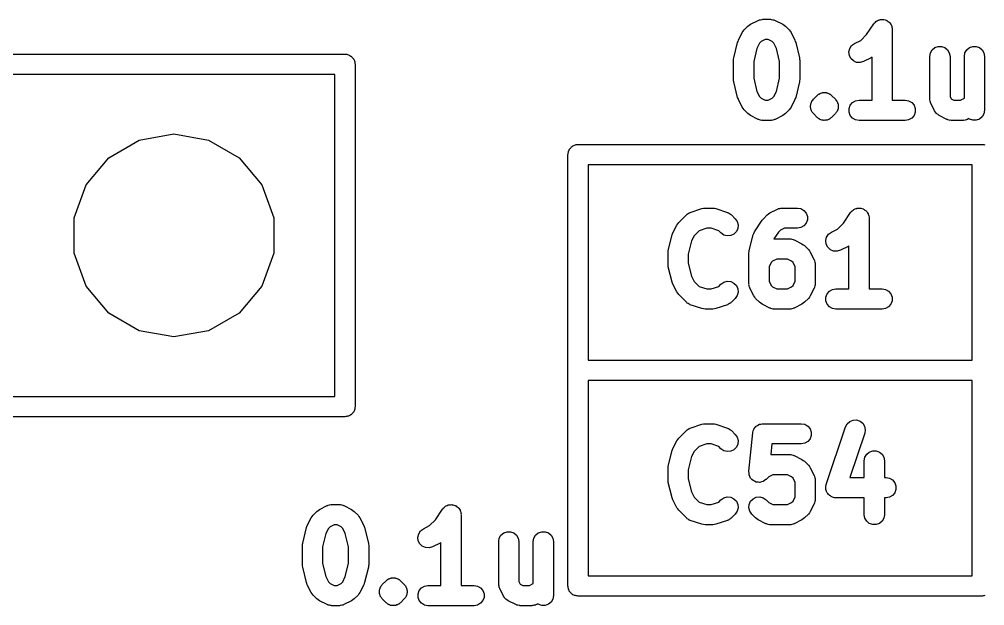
# Model space of a CAD drawing. Extents: x 10 to 287, y -200 to -10.
# Drawn here: x 178.75 to 185.92, y -60.75 to -56.4 of the extents above; entities that cross this region are included whole.
import ezdxf

# ---------------------------------------------------------------- set-up
doc = ezdxf.new("R2010")
doc.units = 0
doc.header["$MEASUREMENT"] = 0
doc.layers.add('BLACK', color=7, linetype='CONTINUOUS')

msp = doc.modelspace()

# ---------------------------------------------------------------- linework, layer by layer
at = {"layer": 'Black'}
for p, q in [((184.267, -56.3972), (184.271, -56.3964)), ((184.271, -56.3964), (184.329, -56.3964)), ((184.329, -56.3964), (184.333, -56.3972)), ((184.133, -56.4755), (184.161, -56.447)), ((184.161, -56.447), (184.171, -56.4401)), ((184.171, -56.4401), (184.181, -56.4329)), ((184.181, -56.4329), (184.238, -56.4043)), ((184.238, -56.4043), (184.242, -56.4031)), ((184.242, -56.4031), (184.246, -56.401)), ((184.246, -56.401), (184.254, -56.3994)), ((184.254, -56.3994), (184.263, -56.3969)), ((184.263, -56.3969), (184.267, -56.3972)), ((184.333, -56.3972), (184.337, -56.3969)), ((184.337, -56.3969), (184.346, -56.3994)), ((184.346, -56.3994), (184.354, -56.401)), ((184.354, -56.401), (184.358, -56.4031)), ((184.358, -56.4031), (184.362, -56.4043)), ((184.362, -56.4043), (184.419, -56.4329)), ((184.419, -56.4329), (184.429, -56.4401)), ((184.429, -56.4401), (184.439, -56.447)), ((184.439, -56.447), (184.467, -56.4755)), ((185.042, -56.5094), (185.095, -56.4298)), ((185.095, -56.4298), (185.098, -56.4268)), ((185.098, -56.4268), (185.1, -56.4232)), ((185.1, -56.4232), (185.107, -56.4175)), ((185.107, -56.4175), (185.113, -56.411)), ((185.113, -56.411), (185.116, -56.4091)), ((185.116, -56.4091), (185.12, -56.4065)), ((185.12, -56.4065), (185.128, -56.4034)), ((185.128, -56.4034), (185.136, -56.3994)), ((185.136, -56.3994), (185.14, -56.399)), ((185.14, -56.399), (185.144, -56.3976)), ((185.144, -56.3976), (185.153, -56.3976)), ((185.153, -56.3976), (185.162, -56.3966)), ((185.162, -56.3966), (185.166, -56.3976)), ((185.166, -56.3976), (185.17, -56.3976)), ((185.17, -56.3976), (185.179, -56.4006)), ((185.179, -56.4006), (185.187, -56.4027)), ((185.187, -56.4027), (185.191, -56.4051)), ((185.191, -56.4051), (185.195, -56.4065)), ((185.195, -56.4065), (185.201, -56.4122)), ((185.201, -56.4122), (185.209, -56.4172)), ((185.209, -56.4172), (185.211, -56.4205)), ((185.211, -56.4205), (185.215, -56.4232)), ((185.215, -56.4232), (185.219, -56.431)), ((185.219, -56.431), (185.224, -56.4382)), ((185.224, -56.4382), (185.226, -56.4422)), ((185.226, -56.4422), (185.228, -56.4458)), ((185.228, -56.4458), (185.229, -56.4546)), ((185.229, -56.4546), (185.232, -56.4632)), ((185.232, -56.4632), (185.231, -56.4673)), ((185.231, -56.4673), (185.232, -56.4714)), ((184.09, -56.5522), (184.119, -56.495)), ((184.119, -56.495), (184.126, -56.4854)), ((184.126, -56.4854), (184.133, -56.4755)), ((184.467, -56.4755), (184.474, -56.4854)), ((184.474, -56.4854), (184.481, -56.495)), ((184.481, -56.495), (184.51, -56.5522)), ((184.998, -56.5526), (185.042, -56.5094)), ((185.232, -56.4714), (185.232, -56.9964)), ((184.056, -56.6818), (184.084, -56.5675)), ((184.084, -56.5675), (184.088, -56.56)), ((184.088, -56.56), (184.09, -56.5522)), ((184.247, -56.573), (184.228, -56.6119)), ((184.259, -56.5616), (184.247, -56.573)), ((184.289, -56.5464), (184.259, -56.5616)), ((184.311, -56.5464), (184.289, -56.5464)), ((184.341, -56.5616), (184.311, -56.5464)), ((184.353, -56.573), (184.341, -56.5616)), ((184.372, -56.6119), (184.353, -56.573)), ((184.51, -56.5522), (184.512, -56.56)), ((184.512, -56.56), (184.516, -56.5675)), ((184.516, -56.5675), (184.544, -56.6818)), ((184.917, -56.613), (184.931, -56.5913)), ((184.931, -56.5913), (184.952, -56.5758)), ((184.952, -56.5758), (184.998, -56.5526)), ((185.528, -56.6232), (185.548, -56.6065)), ((185.548, -56.6065), (185.573, -56.5976)), ((185.573, -56.5976), (185.599, -56.5976)), ((185.599, -56.5976), (185.623, -56.6065)), ((185.623, -56.6065), (185.643, -56.6232)), ((185.785, -56.6232), (185.805, -56.6065)), ((185.805, -56.6065), (185.83, -56.5976)), ((185.83, -56.5976), (185.856, -56.5976)), ((185.856, -56.5976), (185.88, -56.6065)), ((185.88, -56.6065), (185.9, -56.6232)), ((165.676, -56.655), (181.17, -56.655)), ((181.17, -56.655), (181.176, -56.6561)), ((181.176, -56.6561), (181.183, -56.6561)), ((181.183, -56.6561), (181.189, -56.6584)), ((181.189, -56.6584), (181.196, -56.6595)), ((181.196, -56.6595), (181.201, -56.6628)), ((181.201, -56.6628), (181.207, -56.665)), ((181.207, -56.665), (181.213, -56.6693)), ((181.213, -56.6693), (181.218, -56.6725)), ((181.218, -56.6725), (181.222, -56.6776)), ((181.222, -56.6776), (181.227, -56.6818)), ((181.227, -56.6818), (181.231, -56.6875)), ((184.055, -56.691), (184.056, -56.6818)), ((184.228, -56.6119), (184.204, -56.7092)), ((184.396, -56.7092), (184.372, -56.6119)), ((184.544, -56.6818), (184.545, -56.691)), ((184.911, -56.6384), (184.917, -56.613)), ((184.914, -56.6642), (184.911, -56.6384)), ((184.925, -56.6875), (184.914, -56.6642)), ((185.076, -56.6814), (185.019, -56.7099)), ((185.082, -56.6771), (185.076, -56.6814)), ((185.082, -56.9964), (185.082, -56.6771)), ((185.511, -56.6714), (185.515, -56.6458)), ((185.511, -56.9857), (185.511, -56.6714)), ((185.515, -56.6458), (185.528, -56.6232)), ((185.643, -56.6232), (185.656, -56.6458)), ((185.656, -56.6458), (185.661, -56.6714)), ((185.661, -56.6714), (185.661, -56.968)), ((185.768, -56.6714), (185.772, -56.6458)), ((185.768, -56.9822), (185.768, -56.6714)), ((185.772, -56.6458), (185.785, -56.6232)), ((185.9, -56.6232), (185.913, -56.6458)), ((185.913, -56.6458), (185.918, -56.6714)), ((185.918, -56.6714), (185.918, -57.0714)), ((181.231, -56.6875), (181.235, -56.6925)), ((181.235, -56.6925), (181.237, -56.6987)), ((181.237, -56.6987), (181.24, -56.7043)), ((181.24, -56.7043), (181.242, -56.7108)), ((181.242, -56.7108), (181.244, -56.717)), ((181.244, -56.717), (181.244, -56.7235)), ((181.244, -56.7235), (181.245, -56.73)), ((181.245, -56.73), (181.245, -59.27)), ((184.054, -56.7), (184.055, -56.691)), ((184.054, -56.8429), (184.054, -56.7)), ((184.204, -56.7092), (184.204, -56.8336)), ((184.396, -56.8336), (184.396, -56.7092)), ((184.545, -56.691), (184.546, -56.7)), ((184.546, -56.7), (184.546, -56.8429)), ((184.944, -56.7054), (184.925, -56.6875)), ((184.968, -56.7158), (184.944, -56.7054)), ((184.994, -56.7174), (184.968, -56.7158)), ((185.019, -56.7099), (184.994, -56.7174)), ((181.095, -56.805), (166.005, -56.805)), ((181.095, -59.195), (181.095, -56.805)), ((184.055, -56.8519), (184.054, -56.8429)), ((184.056, -56.861), (184.055, -56.8519)), ((184.084, -56.9753), (184.056, -56.861)), ((184.204, -56.8336), (184.228, -56.931)), ((184.372, -56.931), (184.396, -56.8336)), ((184.544, -56.861), (184.516, -56.9753)), ((184.545, -56.8519), (184.544, -56.861)), ((184.546, -56.8429), (184.545, -56.8519)), ((184.228, -56.931), (184.247, -56.9699)), ((184.353, -56.9699), (184.372, -56.931)), ((184.647, -56.9898), (184.676, -56.9613)), ((184.676, -56.9613), (184.681, -56.9575)), ((184.681, -56.9575), (184.686, -56.9528)), ((184.686, -56.9528), (184.689, -56.9515)), ((184.689, -56.9515), (184.691, -56.9493)), ((184.691, -56.9493), (184.694, -56.9482)), ((184.694, -56.9482), (184.697, -56.9463)), ((184.697, -56.9463), (184.703, -56.9446)), ((184.703, -56.9446), (184.709, -56.9418)), ((184.709, -56.9418), (184.712, -56.9416)), ((184.712, -56.9416), (184.716, -56.9404)), ((184.716, -56.9404), (184.719, -56.9404)), ((184.719, -56.9404), (184.722, -56.9396)), ((184.722, -56.9396), (184.729, -56.9401)), ((184.729, -56.9401), (184.735, -56.9396)), ((184.735, -56.9396), (184.738, -56.9404)), ((184.738, -56.9404), (184.742, -56.9404)), ((184.742, -56.9404), (184.745, -56.9416)), ((184.745, -56.9416), (184.748, -56.9418)), ((184.748, -56.9418), (184.754, -56.9446)), ((184.754, -56.9446), (184.76, -56.9463)), ((184.76, -56.9463), (184.763, -56.9482)), ((184.763, -56.9482), (184.766, -56.9493)), ((184.766, -56.9493), (184.769, -56.9515)), ((184.769, -56.9515), (184.772, -56.9528)), ((184.772, -56.9528), (184.776, -56.9575)), ((184.776, -56.9575), (184.782, -56.9613)), ((184.782, -56.9613), (184.81, -56.9898)), ((185.661, -56.968), (185.67, -56.987)), ((184.088, -56.9828), (184.084, -56.9753)), ((184.09, -56.9907), (184.088, -56.9828)), ((184.119, -57.0478), (184.09, -56.9907)), ((184.247, -56.9699), (184.259, -56.9812)), ((184.259, -56.9812), (184.289, -56.9964)), ((184.289, -56.9964), (184.311, -56.9964)), ((184.311, -56.9964), (184.341, -56.9812)), ((184.341, -56.9812), (184.353, -56.9699)), ((184.51, -56.9907), (184.481, -57.0478)), ((184.512, -56.9828), (184.51, -56.9907)), ((184.516, -56.9753), (184.512, -56.9828)), ((184.625, -57.0363), (184.627, -57.03)), ((184.626, -57.0429), (184.625, -57.0363)), ((184.627, -57.03), (184.628, -57.0234)), ((184.628, -57.0234), (184.63, -57.0175)), ((184.63, -57.0175), (184.632, -57.0112)), ((184.632, -57.0112), (184.636, -57.0058)), ((184.636, -57.0058), (184.639, -56.9998)), ((184.639, -56.9998), (184.643, -56.9952)), ((184.643, -56.9952), (184.647, -56.9898)), ((184.81, -56.9898), (184.814, -56.9952)), ((184.814, -56.9952), (184.819, -56.9998)), ((184.819, -56.9998), (184.821, -57.0058)), ((184.821, -57.0058), (184.825, -57.0112)), ((184.825, -57.0112), (184.827, -57.0175)), ((184.827, -57.0175), (184.83, -57.0234)), ((184.83, -57.0234), (184.83, -57.03)), ((184.83, -57.03), (184.832, -57.0363)), ((184.832, -57.0363), (184.831, -57.0429)), ((184.912, -57.0584), (184.921, -57.0339)), ((184.921, -57.0339), (184.938, -57.014)), ((184.938, -57.014), (184.96, -57.001)), ((184.96, -57.001), (184.986, -56.9964)), ((184.986, -56.9964), (185.082, -56.9964)), ((185.232, -56.9964), (185.329, -56.9964)), ((185.329, -56.9964), (185.354, -57.001)), ((185.354, -57.001), (185.377, -57.014)), ((185.377, -57.014), (185.394, -57.0339)), ((185.394, -57.0339), (185.402, -57.0584)), ((185.511, -56.99), (185.511, -56.9857)), ((185.511, -56.9943), (185.511, -56.99)), ((185.514, -57.0027), (185.511, -56.9943)), ((185.515, -57.0114), (185.514, -57.0027)), ((185.517, -57.0151), (185.515, -57.0114)), ((185.519, -57.0193), (185.517, -57.0151)), ((185.547, -57.0764), (185.519, -57.0193)), ((185.67, -56.987), (185.689, -56.9964)), ((185.689, -56.9964), (185.739, -56.9964)), ((185.739, -56.9964), (185.768, -56.9822)), ((184.126, -57.0575), (184.119, -57.0478)), ((184.133, -57.0673), (184.126, -57.0575)), ((184.161, -57.0959), (184.133, -57.0673)), ((184.171, -57.1028), (184.161, -57.0959)), ((184.181, -57.1099), (184.171, -57.1028)), ((184.238, -57.1385), (184.181, -57.1099)), ((184.419, -57.1099), (184.362, -57.1385)), ((184.429, -57.1028), (184.419, -57.1099)), ((184.439, -57.0959), (184.429, -57.1028)), ((184.467, -57.0673), (184.439, -57.0959)), ((184.474, -57.0575), (184.467, -57.0673)), ((184.481, -57.0478), (184.474, -57.0575)), ((184.625, -57.0494), (184.626, -57.0429)), ((184.627, -57.0557), (184.625, -57.0494)), ((184.628, -57.0623), (184.627, -57.0557)), ((184.63, -57.0682), (184.628, -57.0623)), ((184.632, -57.0746), (184.63, -57.0682)), ((184.636, -57.0799), (184.632, -57.0746)), ((184.639, -57.0859), (184.636, -57.0799)), ((184.643, -57.0905), (184.639, -57.0859)), ((184.647, -57.0959), (184.643, -57.0905)), ((184.676, -57.1245), (184.647, -57.0959)), ((184.81, -57.0959), (184.782, -57.1245)), ((184.814, -57.0905), (184.81, -57.0959)), ((184.819, -57.0859), (184.814, -57.0905)), ((184.821, -57.0799), (184.819, -57.0859)), ((184.825, -57.0746), (184.821, -57.0799)), ((184.827, -57.0682), (184.825, -57.0746)), ((184.83, -57.0623), (184.827, -57.0682)), ((184.832, -57.0494), (184.83, -57.0557)), ((184.83, -57.0557), (184.83, -57.0623)), ((184.831, -57.0429), (184.832, -57.0494)), ((184.912, -57.0845), (184.912, -57.0584)), ((184.921, -57.1089), (184.912, -57.0845)), ((184.938, -57.1289), (184.921, -57.1089)), ((185.394, -57.1089), (185.377, -57.1289)), ((185.402, -57.0845), (185.394, -57.1089)), ((185.402, -57.0584), (185.402, -57.0845)), ((185.554, -57.0852), (185.547, -57.0764)), ((185.56, -57.0944), (185.554, -57.0852)), ((185.561, -57.0957), (185.56, -57.0944)), ((185.563, -57.0973), (185.561, -57.0957)), ((185.572, -57.1034), (185.563, -57.0973)), ((185.581, -57.1099), (185.572, -57.1034)), ((185.638, -57.1385), (185.581, -57.1099)), ((185.913, -57.0971), (185.9, -57.1196)), ((185.918, -57.0714), (185.913, -57.0971)), ((184.242, -57.1397), (184.238, -57.1385)), ((184.246, -57.1419), (184.242, -57.1397)), ((184.254, -57.1434), (184.246, -57.1419)), ((184.263, -57.1459), (184.254, -57.1434)), ((184.267, -57.1457), (184.263, -57.1459)), ((184.271, -57.1464), (184.267, -57.1457)), ((184.329, -57.1464), (184.271, -57.1464)), ((184.333, -57.1457), (184.329, -57.1464)), ((184.337, -57.1459), (184.333, -57.1457)), ((184.346, -57.1434), (184.337, -57.1459)), ((184.354, -57.1419), (184.346, -57.1434)), ((184.358, -57.1397), (184.354, -57.1419)), ((184.362, -57.1385), (184.358, -57.1397)), ((184.681, -57.1282), (184.676, -57.1245)), ((184.686, -57.1329), (184.681, -57.1282)), ((184.689, -57.1343), (184.686, -57.1329)), ((184.691, -57.1364), (184.689, -57.1343)), ((184.694, -57.1375), (184.691, -57.1364)), ((184.697, -57.1394), (184.694, -57.1375)), ((184.703, -57.1411), (184.697, -57.1394)), ((184.709, -57.1439), (184.703, -57.1411)), ((184.712, -57.1442), (184.709, -57.1439)), ((184.716, -57.1453), (184.712, -57.1442)), ((184.719, -57.1453), (184.716, -57.1453)), ((184.722, -57.1461), (184.719, -57.1453)), ((184.729, -57.1456), (184.722, -57.1461)), ((184.735, -57.1461), (184.729, -57.1456)), ((184.738, -57.1453), (184.735, -57.1461)), ((184.742, -57.1453), (184.738, -57.1453)), ((184.745, -57.1442), (184.742, -57.1453)), ((184.748, -57.1439), (184.745, -57.1442)), ((184.754, -57.1411), (184.748, -57.1439)), ((184.76, -57.1394), (184.754, -57.1411)), ((184.763, -57.1375), (184.76, -57.1394)), ((184.766, -57.1364), (184.763, -57.1375)), ((184.769, -57.1343), (184.766, -57.1364)), ((184.772, -57.1329), (184.769, -57.1343)), ((184.776, -57.1282), (184.772, -57.1329)), ((184.782, -57.1245), (184.776, -57.1282)), ((184.96, -57.1419), (184.938, -57.1289)), ((184.986, -57.1464), (184.96, -57.1419)), ((185.329, -57.1464), (184.986, -57.1464)), ((185.354, -57.1419), (185.329, -57.1464)), ((185.377, -57.1289), (185.354, -57.1419)), ((185.642, -57.1397), (185.638, -57.1385)), ((185.646, -57.1419), (185.642, -57.1397)), ((185.654, -57.1434), (185.646, -57.1419)), ((185.663, -57.1459), (185.654, -57.1434)), ((185.667, -57.1457), (185.663, -57.1459)), ((185.671, -57.1464), (185.667, -57.1457)), ((185.757, -57.1464), (185.671, -57.1464)), ((185.761, -57.1457), (185.757, -57.1464)), ((185.766, -57.1459), (185.761, -57.1457)), ((185.774, -57.1434), (185.766, -57.1459)), ((185.783, -57.1419), (185.774, -57.1434)), ((185.787, -57.1397), (185.783, -57.1419)), ((185.791, -57.1385), (185.787, -57.1397)), ((185.801, -57.1331), (185.791, -57.1385)), ((185.805, -57.1364), (185.801, -57.1331)), ((185.83, -57.1453), (185.805, -57.1364)), ((185.856, -57.1453), (185.83, -57.1453)), ((185.88, -57.1364), (185.856, -57.1453)), ((185.9, -57.1196), (185.88, -57.1364)), ((179.643, -57.2925), (179.9, -57.2471)), ((179.9, -57.2471), (180.157, -57.2925)), ((179.416, -57.4233), (179.643, -57.2925)), ((180.157, -57.2925), (180.384, -57.4233)), ((182.881, -57.3284), (182.887, -57.3261)), ((182.887, -57.3261), (182.894, -57.3261)), ((182.894, -57.3261), (182.9, -57.325)), ((182.9, -57.325), (185.9, -57.325)), ((185.9, -57.325), (185.906, -57.3261)), ((185.906, -57.3261), (185.913, -57.3261)), ((185.913, -57.3261), (185.919, -57.3284)), ((182.825, -57.4), (182.826, -57.3935)), ((182.826, -57.387), (182.828, -57.3808)), ((182.826, -57.3935), (182.826, -57.387)), ((182.828, -57.3808), (182.83, -57.3743)), ((182.83, -57.3743), (182.833, -57.3687)), ((182.833, -57.3687), (182.835, -57.3625)), ((182.835, -57.3625), (182.839, -57.3575)), ((182.839, -57.3575), (182.843, -57.3518)), ((182.843, -57.3518), (182.848, -57.3476)), ((182.848, -57.3476), (182.852, -57.3425)), ((182.852, -57.3425), (182.857, -57.3393)), ((182.857, -57.3393), (182.862, -57.335)), ((182.862, -57.335), (182.869, -57.3328)), ((182.869, -57.3328), (182.874, -57.3295)), ((182.874, -57.3295), (182.881, -57.3284)), ((179.248, -57.6236), (179.416, -57.4233)), ((180.384, -57.4233), (180.552, -57.6236)), ((182.825, -60.6), (182.825, -57.4)), ((182.975, -57.475), (182.975, -58.925)), ((185.825, -57.475), (182.975, -57.475)), ((185.825, -58.925), (185.825, -57.475)), ((179.159, -57.8693), (179.248, -57.6236)), ((180.552, -57.6236), (180.641, -57.8693)), ((183.73, -57.8309), (183.733, -57.8288)), ((183.733, -57.8288), (183.819, -57.8003)), ((183.819, -57.8003), (183.831, -57.7985)), ((183.831, -57.7985), (183.843, -57.7964)), ((183.843, -57.7964), (183.9, -57.7964)), ((183.9, -57.7964), (183.912, -57.7985)), ((183.912, -57.7985), (183.924, -57.8003)), ((183.924, -57.8003), (184.009, -57.8288)), ((184.009, -57.8288), (184.013, -57.8309)), ((184.324, -57.8329), (184.381, -57.8043)), ((184.381, -57.8043), (184.385, -57.8031)), ((184.385, -57.8031), (184.389, -57.801)), ((184.389, -57.801), (184.397, -57.7994)), ((184.397, -57.7994), (184.406, -57.7969)), ((184.406, -57.7969), (184.41, -57.7972)), ((184.41, -57.7972), (184.414, -57.7964)), ((184.414, -57.7964), (184.529, -57.7964)), ((184.529, -57.7964), (184.554, -57.801)), ((184.554, -57.801), (184.577, -57.814)), ((184.577, -57.814), (184.594, -57.8339)), ((184.923, -57.8298), (184.926, -57.8268)), ((184.926, -57.8268), (184.928, -57.8232)), ((184.928, -57.8232), (184.935, -57.8175)), ((184.935, -57.8175), (184.941, -57.811)), ((184.941, -57.811), (184.945, -57.8091)), ((184.945, -57.8091), (184.948, -57.8065)), ((184.948, -57.8065), (184.957, -57.8034)), ((184.957, -57.8034), (184.965, -57.7994)), ((184.965, -57.7994), (184.969, -57.799)), ((184.969, -57.799), (184.973, -57.7976)), ((184.973, -57.7976), (184.982, -57.7976)), ((184.982, -57.7976), (184.991, -57.7966)), ((184.991, -57.7966), (184.995, -57.7976)), ((184.995, -57.7976), (184.999, -57.7976)), ((184.999, -57.7976), (185.007, -57.8006)), ((185.007, -57.8006), (185.016, -57.8027)), ((185.016, -57.8027), (185.019, -57.8051)), ((185.019, -57.8051), (185.023, -57.8065)), ((185.023, -57.8065), (185.03, -57.8122)), ((185.03, -57.8122), (185.038, -57.8172)), ((185.038, -57.8172), (185.04, -57.8205)), ((185.04, -57.8205), (185.043, -57.8232)), ((185.043, -57.8232), (185.048, -57.831)), ((179.159, -58.1307), (179.159, -57.8693)), ((180.641, -57.8693), (180.641, -58.1307)), ((183.647, -57.9041), (183.704, -57.847)), ((183.704, -57.847), (183.708, -57.8445)), ((183.708, -57.8445), (183.711, -57.8413)), ((183.711, -57.8413), (183.718, -57.8371)), ((183.718, -57.8371), (183.725, -57.832)), ((183.725, -57.832), (183.73, -57.8309)), ((184.013, -57.8309), (184.017, -57.832)), ((184.017, -57.832), (184.025, -57.8371)), ((184.025, -57.8371), (184.032, -57.8413)), ((184.032, -57.8413), (184.035, -57.8445)), ((184.035, -57.8445), (184.039, -57.847)), ((184.039, -57.847), (184.067, -57.8755)), ((184.067, -57.8755), (184.082, -57.8969)), ((184.082, -57.8969), (184.089, -57.922)), ((184.209, -57.9727), (184.266, -57.887)), ((184.266, -57.887), (184.271, -57.8816)), ((184.271, -57.8816), (184.276, -57.8755)), ((184.276, -57.8755), (184.304, -57.847)), ((184.304, -57.847), (184.314, -57.8401)), ((184.314, -57.8401), (184.324, -57.8329)), ((184.594, -57.8339), (184.602, -57.8584)), ((184.602, -57.8845), (184.594, -57.9089)), ((184.602, -57.8584), (184.602, -57.8845)), ((184.87, -57.9094), (184.923, -57.8298)), ((185.048, -57.831), (185.053, -57.8382)), ((185.053, -57.8382), (185.054, -57.8422)), ((185.054, -57.8422), (185.056, -57.8458)), ((185.056, -57.8458), (185.058, -57.8546)), ((185.058, -57.8546), (185.06, -57.8632)), ((185.06, -57.8632), (185.06, -57.8673)), ((185.06, -57.8673), (185.061, -57.8714)), ((185.061, -57.8714), (185.061, -58.3964)), ((183.604, -57.9807), (183.633, -57.9236)), ((183.633, -57.9236), (183.64, -57.914)), ((183.64, -57.914), (183.647, -57.9041)), ((183.798, -57.9656), (183.762, -58.0016)), ((183.855, -57.9464), (183.798, -57.9656)), ((183.888, -57.9464), (183.855, -57.9464)), ((183.945, -57.9656), (183.888, -57.9464)), ((183.961, -57.9816), (183.945, -57.9656)), ((184.076, -57.9716), (184.057, -57.99)), ((184.087, -57.948), (184.076, -57.9716)), ((184.089, -57.922), (184.087, -57.948)), ((184.204, -57.9845), (184.209, -57.9727)), ((184.402, -57.9616), (184.387, -57.9764)), ((184.432, -57.9464), (184.402, -57.9616)), ((184.529, -57.9464), (184.432, -57.9464)), ((184.554, -57.9419), (184.529, -57.9464)), ((184.577, -57.9289), (184.554, -57.9419)), ((184.594, -57.9089), (184.577, -57.9289)), ((184.781, -57.9758), (184.827, -57.9526)), ((184.827, -57.9526), (184.87, -57.9094)), ((183.57, -58.1104), (183.599, -57.9961)), ((183.599, -57.9961), (183.602, -57.9886)), ((183.602, -57.9886), (183.604, -57.9807)), ((183.742, -58.0405), (183.718, -58.1378)), ((183.762, -58.0016), (183.742, -58.0405)), ((183.983, -57.9965), (183.961, -57.9816)), ((184.008, -58.0033), (183.983, -57.9965)), ((184.034, -58.001), (184.008, -58.0033)), ((184.057, -57.99), (184.034, -58.001)), ((184.17, -58.1104), (184.199, -57.9961)), ((184.199, -57.9961), (184.204, -57.9845)), ((184.387, -57.9764), (184.354, -58.0255)), ((184.354, -58.0255), (184.357, -58.025)), ((184.357, -58.025), (184.471, -58.025)), ((184.471, -58.025), (184.476, -58.0257)), ((184.476, -58.0257), (184.48, -58.0255)), ((184.48, -58.0255), (184.488, -58.028)), ((184.488, -58.028), (184.497, -58.0295)), ((184.497, -58.0295), (184.501, -58.0317)), ((184.501, -58.0317), (184.505, -58.0329)), ((184.505, -58.0329), (184.562, -58.0615)), ((184.739, -58.0384), (184.745, -58.013)), ((184.742, -58.0642), (184.739, -58.0384)), ((184.745, -58.013), (184.76, -57.9913)), ((184.76, -57.9913), (184.781, -57.9758)), ((183.569, -58.1195), (183.57, -58.1104)), ((184.169, -58.1195), (184.17, -58.1104)), ((184.562, -58.0615), (184.572, -58.0687)), ((184.572, -58.0687), (184.582, -58.0755)), ((184.582, -58.0755), (184.61, -58.1041)), ((184.61, -58.1041), (184.617, -58.114)), ((184.617, -58.114), (184.624, -58.1236)), ((184.754, -58.0875), (184.742, -58.0642)), ((184.773, -58.1054), (184.754, -58.0875)), ((184.797, -58.1158), (184.773, -58.1054)), ((184.823, -58.1174), (184.797, -58.1158)), ((184.848, -58.1099), (184.823, -58.1174)), ((184.905, -58.0814), (184.848, -58.1099)), ((184.911, -58.0771), (184.905, -58.0814)), ((184.911, -58.3964), (184.911, -58.0771)), ((179.248, -58.3764), (179.159, -58.1307)), ((180.641, -58.1307), (180.552, -58.3764)), ((183.568, -58.1286), (183.569, -58.1195)), ((183.568, -58.2143), (183.568, -58.1286)), ((183.718, -58.1378), (183.718, -58.2051)), ((184.168, -58.1286), (184.169, -58.1195)), ((184.168, -58.3571), (184.168, -58.1286)), ((184.375, -58.175), (184.344, -58.1902)), ((184.454, -58.175), (184.375, -58.175)), ((184.484, -58.1902), (184.454, -58.175)), ((184.624, -58.1236), (184.653, -58.1807)), ((184.653, -58.1807), (184.654, -58.1849)), ((184.654, -58.1849), (184.656, -58.1886)), ((183.569, -58.2233), (183.568, -58.2143)), ((183.57, -58.2325), (183.569, -58.2233)), ((183.599, -58.3468), (183.57, -58.2325)), ((183.718, -58.2051), (183.742, -58.3024)), ((184.333, -58.2016), (184.318, -58.232)), ((184.318, -58.232), (184.318, -58.3394)), ((184.344, -58.1902), (184.333, -58.2016)), ((184.496, -58.2016), (184.484, -58.1902)), ((184.511, -58.232), (184.496, -58.2016)), ((184.511, -58.3394), (184.511, -58.232)), ((184.656, -58.1886), (184.658, -58.1973)), ((184.658, -58.1973), (184.66, -58.2057)), ((184.66, -58.2057), (184.66, -58.21)), ((184.66, -58.21), (184.661, -58.2143)), ((184.661, -58.2143), (184.661, -58.3571)), ((183.742, -58.3024), (183.762, -58.3413)), ((179.416, -58.5767), (179.248, -58.3764)), ((180.552, -58.3764), (180.384, -58.5767)), ((183.602, -58.3543), (183.599, -58.3468)), ((183.604, -58.3621), (183.602, -58.3543)), ((183.633, -58.4193), (183.604, -58.3621)), ((183.762, -58.3413), (183.798, -58.3773)), ((183.798, -58.3773), (183.855, -58.3964)), ((183.855, -58.3964), (183.888, -58.3964)), ((183.888, -58.3964), (183.945, -58.3773)), ((183.945, -58.3773), (183.961, -58.3613)), ((183.961, -58.3613), (183.983, -58.3463)), ((183.983, -58.3463), (184.008, -58.3396)), ((184.008, -58.3396), (184.034, -58.3418)), ((184.034, -58.3418), (184.057, -58.3528)), ((184.057, -58.3528), (184.076, -58.3713)), ((184.076, -58.3713), (184.087, -58.3949)), ((184.087, -58.3949), (184.089, -58.4208)), ((184.169, -58.3614), (184.168, -58.3571)), ((184.168, -58.3657), (184.169, -58.3614)), ((184.171, -58.3741), (184.168, -58.3657)), ((184.172, -58.3828), (184.171, -58.3741)), ((184.175, -58.3865), (184.172, -58.3828)), ((184.176, -58.3907), (184.175, -58.3865)), ((184.204, -58.4478), (184.176, -58.3907)), ((184.318, -58.3394), (184.333, -58.3699)), ((184.333, -58.3699), (184.344, -58.3812)), ((184.344, -58.3812), (184.375, -58.3964)), ((184.375, -58.3964), (184.454, -58.3964)), ((184.454, -58.3964), (184.484, -58.3812)), ((184.484, -58.3812), (184.496, -58.3699)), ((184.496, -58.3699), (184.511, -58.3394)), ((184.653, -58.3907), (184.624, -58.4478)), ((184.654, -58.3865), (184.653, -58.3907)), ((184.656, -58.3828), (184.654, -58.3865)), ((184.658, -58.3741), (184.656, -58.3828)), ((184.66, -58.3657), (184.658, -58.3741)), ((184.661, -58.3571), (184.66, -58.3614)), ((184.66, -58.3614), (184.66, -58.3657)), ((184.766, -58.414), (184.789, -58.401)), ((184.789, -58.401), (184.814, -58.3964)), ((184.814, -58.3964), (184.911, -58.3964)), ((185.061, -58.3964), (185.157, -58.3964)), ((185.157, -58.3964), (185.183, -58.401)), ((185.183, -58.401), (185.205, -58.414)), ((183.64, -58.4289), (183.633, -58.4193)), ((183.647, -58.4387), (183.64, -58.4289)), ((183.704, -58.4959), (183.647, -58.4387)), ((184.067, -58.4673), (184.039, -58.4959)), ((184.082, -58.446), (184.067, -58.4673)), ((184.089, -58.4208), (184.082, -58.446)), ((184.212, -58.4575), (184.204, -58.4478)), ((184.218, -58.4673), (184.212, -58.4575)), ((184.247, -58.4959), (184.218, -58.4673)), ((184.61, -58.4673), (184.582, -58.4959)), ((184.617, -58.4575), (184.61, -58.4673)), ((184.624, -58.4478), (184.617, -58.4575)), ((184.74, -58.4584), (184.749, -58.4339)), ((184.74, -58.4845), (184.74, -58.4584)), ((184.749, -58.4339), (184.766, -58.414)), ((185.205, -58.414), (185.222, -58.4339)), ((185.222, -58.4339), (185.231, -58.4584)), ((185.231, -58.4584), (185.231, -58.4845)), ((183.708, -58.4984), (183.704, -58.4959)), ((183.711, -58.5016), (183.708, -58.4984)), ((183.718, -58.5058), (183.711, -58.5016)), ((183.725, -58.5108), (183.718, -58.5058)), ((183.73, -58.5119), (183.725, -58.5108)), ((183.733, -58.514), (183.73, -58.5119)), ((183.819, -58.5426), (183.733, -58.514)), ((183.831, -58.5443), (183.819, -58.5426)), ((183.843, -58.5464), (183.831, -58.5443)), ((183.912, -58.5443), (183.9, -58.5464)), ((183.924, -58.5426), (183.912, -58.5443)), ((184.009, -58.514), (183.924, -58.5426)), ((184.013, -58.5119), (184.009, -58.514)), ((184.017, -58.5108), (184.013, -58.5119)), ((184.025, -58.5058), (184.017, -58.5108)), ((184.032, -58.5016), (184.025, -58.5058)), ((184.035, -58.4984), (184.032, -58.5016)), ((184.039, -58.4959), (184.035, -58.4984)), ((184.257, -58.5028), (184.247, -58.4959)), ((184.266, -58.5099), (184.257, -58.5028)), ((184.324, -58.5385), (184.266, -58.5099)), ((184.328, -58.5397), (184.324, -58.5385)), ((184.331, -58.5419), (184.328, -58.5397)), ((184.34, -58.5434), (184.331, -58.5419)), ((184.349, -58.5459), (184.34, -58.5434)), ((184.353, -58.5457), (184.349, -58.5459)), ((184.357, -58.5464), (184.353, -58.5457)), ((184.476, -58.5457), (184.471, -58.5464)), ((184.48, -58.5459), (184.476, -58.5457)), ((184.488, -58.5434), (184.48, -58.5459)), ((184.497, -58.5419), (184.488, -58.5434)), ((184.501, -58.5397), (184.497, -58.5419)), ((184.505, -58.5385), (184.501, -58.5397)), ((184.562, -58.5099), (184.505, -58.5385)), ((184.572, -58.5028), (184.562, -58.5099)), ((184.582, -58.4959), (184.572, -58.5028)), ((184.749, -58.5089), (184.74, -58.4845)), ((184.766, -58.5289), (184.749, -58.5089)), ((184.789, -58.5419), (184.766, -58.5289)), ((184.814, -58.5464), (184.789, -58.5419)), ((185.183, -58.5419), (185.157, -58.5464)), ((185.205, -58.5289), (185.183, -58.5419)), ((185.222, -58.5089), (185.205, -58.5289)), ((185.231, -58.4845), (185.222, -58.5089)), ((179.643, -58.7075), (179.416, -58.5767)), ((180.384, -58.5767), (180.157, -58.7075)), ((183.9, -58.5464), (183.843, -58.5464)), ((184.471, -58.5464), (184.357, -58.5464)), ((185.157, -58.5464), (184.814, -58.5464)), ((179.9, -58.7529), (179.643, -58.7075)), ((180.157, -58.7075), (179.9, -58.7529)), ((182.975, -58.925), (185.825, -58.925)), ((182.975, -59.075), (182.975, -60.525)), ((185.825, -59.075), (182.975, -59.075)), ((185.825, -60.525), (185.825, -59.075)), ((166.005, -59.195), (181.095, -59.195)), ((181.213, -59.3307), (181.207, -59.335)), ((181.218, -59.3275), (181.213, -59.3307)), ((181.222, -59.3224), (181.218, -59.3275)), ((181.227, -59.3182), (181.222, -59.3224)), ((181.231, -59.3125), (181.227, -59.3182)), ((181.235, -59.3075), (181.231, -59.3125)), ((181.237, -59.3013), (181.235, -59.3075)), ((181.24, -59.2957), (181.237, -59.3013)), ((181.242, -59.2892), (181.24, -59.2957)), ((181.244, -59.283), (181.242, -59.2892)), ((181.245, -59.27), (181.244, -59.2765)), ((181.244, -59.2765), (181.244, -59.283)), ((181.17, -59.345), (165.676, -59.345)), ((181.176, -59.3439), (181.17, -59.345)), ((181.183, -59.3439), (181.176, -59.3439)), ((181.189, -59.3416), (181.183, -59.3439)), ((181.196, -59.3405), (181.189, -59.3416)), ((181.201, -59.3372), (181.196, -59.3405)), ((181.207, -59.335), (181.201, -59.3372)), ((183.733, -59.4288), (183.819, -59.4003)), ((183.819, -59.4003), (183.831, -59.3985)), ((183.831, -59.3985), (183.843, -59.3964)), ((183.843, -59.3964), (183.9, -59.3964)), ((183.9, -59.3964), (183.912, -59.3985)), ((183.912, -59.3985), (183.924, -59.4003)), ((183.924, -59.4003), (184.009, -59.4288)), ((184.232, -59.4088), (184.241, -59.4031)), ((184.241, -59.4031), (184.243, -59.4024)), ((184.243, -59.4024), (184.246, -59.401)), ((184.246, -59.401), (184.256, -59.3992)), ((184.256, -59.3992), (184.266, -59.3966)), ((184.266, -59.3966), (184.269, -59.3969)), ((184.269, -59.3969), (184.271, -59.3964)), ((184.271, -59.3964), (184.557, -59.3964)), ((184.557, -59.3964), (184.583, -59.401)), ((184.583, -59.401), (184.605, -59.414)), ((184.886, -59.4191), (184.898, -59.3962)), ((184.898, -59.3962), (184.918, -59.379)), ((184.918, -59.379), (184.942, -59.3694)), ((184.942, -59.3694), (184.968, -59.3687)), ((184.968, -59.3687), (184.993, -59.3769)), ((184.993, -59.3769), (185.013, -59.3931)), ((185.013, -59.3931), (185.027, -59.4153)), ((183.647, -59.5041), (183.704, -59.447)), ((183.704, -59.447), (183.708, -59.4445)), ((183.708, -59.4445), (183.711, -59.4413)), ((183.711, -59.4413), (183.718, -59.4371)), ((183.718, -59.4371), (183.725, -59.432)), ((183.725, -59.432), (183.73, -59.4309)), ((183.73, -59.4309), (183.733, -59.4288)), ((184.009, -59.4288), (184.013, -59.4309)), ((184.013, -59.4309), (184.017, -59.432)), ((184.017, -59.432), (184.025, -59.4371)), ((184.025, -59.4371), (184.032, -59.4413)), ((184.032, -59.4413), (184.035, -59.4445)), ((184.035, -59.4445), (184.039, -59.447)), ((184.039, -59.447), (184.067, -59.4755)), ((184.067, -59.4755), (184.082, -59.4969)), ((184.168, -59.7497), (184.197, -59.464)), ((184.197, -59.464), (184.198, -59.4612)), ((184.198, -59.4584), (184.201, -59.4488)), ((184.198, -59.4612), (184.198, -59.4584)), ((184.201, -59.4488), (184.204, -59.4389)), ((184.204, -59.4389), (184.206, -59.4366)), ((184.206, -59.4339), (184.213, -59.4261)), ((184.206, -59.4366), (184.206, -59.4339)), ((184.213, -59.4261), (184.219, -59.4177)), ((184.219, -59.4177), (184.221, -59.4161)), ((184.221, -59.4161), (184.223, -59.414)), ((184.223, -59.414), (184.232, -59.4088)), ((184.605, -59.414), (184.622, -59.4339)), ((184.622, -59.4339), (184.631, -59.4584)), ((184.631, -59.4584), (184.631, -59.4845)), ((184.743, -59.8477), (184.886, -59.4191)), ((185.028, -59.4666), (184.918, -59.7964)), ((185.027, -59.4153), (185.032, -59.4408)), ((185.032, -59.4408), (185.028, -59.4666)), ((183.604, -59.5807), (183.633, -59.5236)), ((183.633, -59.5236), (183.64, -59.514)), ((183.64, -59.514), (183.647, -59.5041)), ((183.855, -59.5464), (183.798, -59.5656)), ((183.888, -59.5464), (183.855, -59.5464)), ((183.945, -59.5656), (183.888, -59.5464)), ((184.087, -59.548), (184.076, -59.5716)), ((184.082, -59.4969), (184.089, -59.522)), ((184.089, -59.522), (184.087, -59.548)), ((184.339, -59.5464), (184.331, -59.625)), ((184.557, -59.5464), (184.339, -59.5464)), ((184.583, -59.5419), (184.557, -59.5464)), ((184.605, -59.5289), (184.583, -59.5419)), ((184.622, -59.5089), (184.605, -59.5289)), ((184.631, -59.4845), (184.622, -59.5089)), ((183.57, -59.7104), (183.599, -59.5961)), ((183.599, -59.5961), (183.602, -59.5886)), ((183.602, -59.5886), (183.604, -59.5807)), ((183.762, -59.6016), (183.742, -59.6405)), ((183.798, -59.5656), (183.762, -59.6016)), ((183.961, -59.5816), (183.945, -59.5656)), ((183.983, -59.5965), (183.961, -59.5816)), ((184.008, -59.6033), (183.983, -59.5965)), ((184.034, -59.601), (184.008, -59.6033)), ((184.057, -59.59), (184.034, -59.601)), ((184.076, -59.5716), (184.057, -59.59)), ((185.043, -59.6232), (185.062, -59.6065)), ((185.062, -59.6065), (185.087, -59.5976)), ((185.087, -59.5976), (185.113, -59.5976)), ((185.113, -59.5976), (185.137, -59.6065)), ((185.137, -59.6065), (185.157, -59.6232)), ((183.742, -59.6405), (183.718, -59.7378)), ((184.331, -59.625), (184.471, -59.625)), ((184.471, -59.625), (184.476, -59.6257)), ((184.476, -59.6257), (184.48, -59.6255)), ((184.48, -59.6255), (184.488, -59.628)), ((184.488, -59.628), (184.497, -59.6295)), ((184.497, -59.6295), (184.501, -59.6317)), ((184.501, -59.6317), (184.505, -59.6329)), ((184.505, -59.6329), (184.562, -59.6615)), ((184.562, -59.6615), (184.572, -59.6687)), ((184.572, -59.6687), (184.582, -59.6755)), ((184.582, -59.6755), (184.61, -59.7041)), ((185.025, -59.6714), (185.03, -59.6458)), ((185.025, -59.7964), (185.025, -59.6714)), ((185.03, -59.6458), (185.043, -59.6232)), ((185.157, -59.6232), (185.17, -59.6458)), ((185.17, -59.6458), (185.175, -59.6714)), ((185.175, -59.6714), (185.175, -59.7964)), ((183.568, -59.7286), (183.569, -59.7195)), ((183.568, -59.8143), (183.568, -59.7286)), ((183.569, -59.7195), (183.57, -59.7104)), ((183.718, -59.7378), (183.718, -59.8051)), ((184.168, -59.7502), (184.168, -59.7497)), ((184.168, -59.7506), (184.168, -59.7502)), ((184.169, -59.7631), (184.168, -59.7506)), ((184.17, -59.7757), (184.169, -59.7631)), ((184.61, -59.7041), (184.617, -59.714)), ((184.617, -59.714), (184.624, -59.7236)), ((184.624, -59.7236), (184.653, -59.7807)), ((183.569, -59.8233), (183.568, -59.8143)), ((183.57, -59.8325), (183.569, -59.8233)), ((183.599, -59.9468), (183.57, -59.8325)), ((183.718, -59.8051), (183.742, -59.9024)), ((184.17, -59.7761), (184.17, -59.7757)), ((184.17, -59.7766), (184.17, -59.7761)), ((184.176, -59.788), (184.17, -59.7766)), ((184.181, -59.7994), (184.176, -59.788)), ((184.181, -59.7997), (184.181, -59.7994)), ((184.181, -59.8002), (184.181, -59.7997)), ((184.19, -59.8091), (184.181, -59.8002)), ((184.199, -59.818), (184.19, -59.8091)), ((184.2, -59.8182), (184.199, -59.818)), ((184.2, -59.8186), (184.2, -59.8182)), ((184.211, -59.8239), (184.2, -59.8186)), ((184.223, -59.8293), (184.211, -59.8239)), ((184.223, -59.8294), (184.223, -59.8293)), ((184.223, -59.8296), (184.223, -59.8294)), ((184.236, -59.8307), (184.223, -59.8296)), ((184.248, -59.8319), (184.236, -59.8307)), ((184.249, -59.8318), (184.248, -59.8319)), ((184.261, -59.8286), (184.249, -59.8319)), ((184.249, -59.8319), (184.249, -59.8318)), ((184.274, -59.8255), (184.261, -59.8286)), ((184.275, -59.8251), (184.274, -59.8252)), ((184.274, -59.8252), (184.274, -59.8255)), ((184.285, -59.8179), (184.275, -59.8251)), ((184.295, -59.8108), (184.285, -59.8179)), ((184.296, -59.8104), (184.295, -59.8108)), ((184.316, -59.7902), (184.296, -59.8102)), ((184.296, -59.8102), (184.296, -59.8104)), ((184.346, -59.775), (184.316, -59.7902)), ((184.454, -59.775), (184.346, -59.775)), ((184.484, -59.7902), (184.454, -59.775)), ((184.496, -59.8016), (184.484, -59.7902)), ((184.511, -59.832), (184.496, -59.8016)), ((184.511, -59.9394), (184.511, -59.832)), ((184.653, -59.7807), (184.654, -59.7849)), ((184.654, -59.7849), (184.656, -59.7886)), ((184.656, -59.7886), (184.658, -59.7973)), ((184.658, -59.7973), (184.66, -59.8057)), ((184.66, -59.8057), (184.66, -59.81)), ((184.66, -59.81), (184.661, -59.8143)), ((184.661, -59.8143), (184.661, -59.9571)), ((184.918, -59.7964), (185.025, -59.7964)), ((185.175, -59.7964), (185.186, -59.7964)), ((185.186, -59.7964), (185.211, -59.801)), ((185.211, -59.801), (185.234, -59.814)), ((185.234, -59.814), (185.251, -59.8339)), ((185.251, -59.8339), (185.26, -59.8584)), ((183.742, -59.9024), (183.762, -59.9413)), ((184.739, -59.8735), (184.74, -59.866)), ((184.74, -59.8789), (184.739, -59.8735)), ((184.74, -59.8584), (184.742, -59.8532)), ((184.74, -59.866), (184.74, -59.8584)), ((184.74, -59.8845), (184.74, -59.8789)), ((184.743, -59.8916), (184.74, -59.8845)), ((184.742, -59.8532), (184.743, -59.8477)), ((184.745, -59.899), (184.743, -59.8916)), ((184.747, -59.9037), (184.745, -59.899)), ((184.749, -59.9089), (184.747, -59.9037)), ((185.26, -59.8845), (185.251, -59.9089)), ((185.26, -59.8584), (185.26, -59.8845)), ((183.602, -59.9543), (183.599, -59.9468)), ((183.604, -59.9621), (183.602, -59.9543)), ((183.633, -60.0193), (183.604, -59.9621)), ((183.762, -59.9413), (183.798, -59.9773)), ((183.798, -59.9773), (183.855, -59.9964)), ((183.888, -59.9964), (183.945, -59.9773)), ((183.945, -59.9773), (183.961, -59.9613)), ((183.961, -59.9613), (183.983, -59.9463)), ((183.983, -59.9463), (184.008, -59.9396)), ((184.008, -59.9396), (184.034, -59.9418)), ((184.034, -59.9418), (184.057, -59.9528)), ((184.057, -59.9528), (184.076, -59.9713)), ((184.076, -59.9713), (184.087, -59.9949)), ((184.17, -59.9949), (184.181, -59.9713)), ((184.181, -59.9713), (184.2, -59.9528)), ((184.2, -59.9528), (184.223, -59.9418)), ((184.223, -59.9418), (184.249, -59.9396)), ((184.249, -59.9396), (184.275, -59.9463)), ((184.275, -59.9463), (184.296, -59.9613)), ((184.296, -59.9613), (184.316, -59.9812)), ((184.484, -59.9812), (184.496, -59.9699)), ((184.496, -59.9699), (184.511, -59.9394)), ((184.658, -59.9741), (184.656, -59.9828)), ((184.66, -59.9657), (184.658, -59.9741)), ((184.661, -59.9571), (184.66, -59.9614)), ((184.66, -59.9614), (184.66, -59.9657)), ((184.754, -59.9147), (184.749, -59.9089)), ((184.758, -59.9212), (184.754, -59.9147)), ((184.763, -59.9246), (184.758, -59.9212)), ((184.766, -59.9289), (184.763, -59.9246)), ((184.773, -59.9327), (184.766, -59.9289)), ((184.779, -59.9374), (184.773, -59.9327)), ((184.784, -59.9391), (184.779, -59.9374)), ((184.789, -59.9419), (184.784, -59.9391)), ((184.796, -59.9432), (184.789, -59.9419)), ((184.803, -59.9456), (184.796, -59.9432)), ((184.809, -59.9455), (184.803, -59.9456)), ((184.814, -59.9464), (184.809, -59.9455)), ((185.025, -59.9464), (184.814, -59.9464)), ((185.025, -60.0714), (185.025, -59.9464)), ((185.186, -59.9464), (185.175, -59.9464)), ((185.175, -59.9464), (185.175, -60.0714)), ((185.211, -59.9419), (185.186, -59.9464)), ((185.234, -59.9289), (185.211, -59.9419)), ((185.251, -59.9089), (185.234, -59.9289)), ((180.933, -60.0755), (180.961, -60.047)), ((180.961, -60.047), (180.971, -60.0401)), ((180.971, -60.0401), (180.981, -60.0329)), ((180.981, -60.0329), (181.038, -60.0043)), ((181.038, -60.0043), (181.042, -60.0031)), ((181.042, -60.0031), (181.046, -60.001)), ((181.046, -60.001), (181.054, -59.9994)), ((181.054, -59.9994), (181.063, -59.9969)), ((181.063, -59.9969), (181.067, -59.9972)), ((181.067, -59.9972), (181.071, -59.9964)), ((181.071, -59.9964), (181.129, -59.9964)), ((181.129, -59.9964), (181.133, -59.9972)), ((181.133, -59.9972), (181.137, -59.9969)), ((181.137, -59.9969), (181.146, -59.9994)), ((181.146, -59.9994), (181.154, -60.001)), ((181.154, -60.001), (181.158, -60.0031)), ((181.158, -60.0031), (181.162, -60.0043)), ((181.162, -60.0043), (181.219, -60.0329)), ((181.219, -60.0329), (181.229, -60.0401)), ((181.229, -60.0401), (181.239, -60.047)), ((181.239, -60.047), (181.267, -60.0755)), ((181.842, -60.1094), (181.895, -60.0298)), ((181.895, -60.0298), (181.898, -60.0268)), ((181.898, -60.0268), (181.9, -60.0232)), ((181.9, -60.0232), (181.907, -60.0175)), ((181.907, -60.0175), (181.913, -60.011)), ((181.913, -60.011), (181.916, -60.0091)), ((181.916, -60.0091), (181.92, -60.0065)), ((181.92, -60.0065), (181.928, -60.0034)), ((181.928, -60.0034), (181.936, -59.9994)), ((181.936, -59.9994), (181.94, -59.999)), ((181.94, -59.999), (181.944, -59.9976)), ((181.944, -59.9976), (181.953, -59.9976)), ((181.953, -59.9976), (181.962, -59.9966)), ((181.962, -59.9966), (181.966, -59.9976)), ((181.966, -59.9976), (181.97, -59.9976)), ((181.97, -59.9976), (181.979, -60.0006)), ((181.979, -60.0006), (181.987, -60.0027)), ((181.987, -60.0027), (181.991, -60.0051)), ((181.991, -60.0051), (181.995, -60.0065)), ((181.995, -60.0065), (182.001, -60.0122)), ((182.001, -60.0122), (182.009, -60.0172)), ((182.009, -60.0172), (182.011, -60.0205)), ((182.011, -60.0205), (182.015, -60.0232)), ((182.015, -60.0232), (182.019, -60.031)), ((182.019, -60.031), (182.024, -60.0382)), ((182.024, -60.0382), (182.026, -60.0422)), ((182.026, -60.0422), (182.028, -60.0458)), ((182.028, -60.0458), (182.029, -60.0546)), ((183.64, -60.0289), (183.633, -60.0193)), ((183.647, -60.0387), (183.64, -60.0289)), ((183.704, -60.0959), (183.647, -60.0387)), ((183.855, -59.9964), (183.888, -59.9964)), ((184.082, -60.046), (184.067, -60.0673)), ((184.089, -60.0208), (184.082, -60.046)), ((184.087, -59.9949), (184.089, -60.0208)), ((184.168, -60.0208), (184.17, -59.9949)), ((184.175, -60.046), (184.168, -60.0208)), ((184.19, -60.0673), (184.175, -60.046)), ((184.316, -59.9812), (184.346, -59.9964)), ((184.346, -59.9964), (184.454, -59.9964)), ((184.454, -59.9964), (184.484, -59.9812)), ((184.624, -60.0478), (184.617, -60.0575)), ((184.653, -59.9907), (184.624, -60.0478)), ((184.654, -59.9865), (184.653, -59.9907)), ((184.656, -59.9828), (184.654, -59.9865)), ((180.89, -60.1522), (180.919, -60.095)), ((180.919, -60.095), (180.926, -60.0854)), ((180.926, -60.0854), (180.933, -60.0755)), ((181.267, -60.0755), (181.274, -60.0854)), ((181.274, -60.0854), (181.281, -60.095)), ((181.281, -60.095), (181.31, -60.1522)), ((181.798, -60.1526), (181.842, -60.1094)), ((182.029, -60.0546), (182.032, -60.0632)), ((182.032, -60.0632), (182.031, -60.0673)), ((182.031, -60.0673), (182.032, -60.0714)), ((182.032, -60.0714), (182.032, -60.5964)), ((183.708, -60.0984), (183.704, -60.0959)), ((183.711, -60.1016), (183.708, -60.0984)), ((183.718, -60.1058), (183.711, -60.1016)), ((183.725, -60.1108), (183.718, -60.1058)), ((183.73, -60.1119), (183.725, -60.1108)), ((183.733, -60.114), (183.73, -60.1119)), ((183.819, -60.1426), (183.733, -60.114)), ((184.009, -60.114), (183.924, -60.1426)), ((184.013, -60.112), (184.009, -60.114)), ((184.017, -60.1108), (184.013, -60.112)), ((184.025, -60.1058), (184.017, -60.1108)), ((184.032, -60.1016), (184.025, -60.1058)), ((184.035, -60.0984), (184.032, -60.1016)), ((184.039, -60.0959), (184.035, -60.0984)), ((184.067, -60.0673), (184.039, -60.0959)), ((184.218, -60.0959), (184.19, -60.0673)), ((184.228, -60.1028), (184.218, -60.0959)), ((184.238, -60.1099), (184.228, -60.1028)), ((184.295, -60.1385), (184.238, -60.1099)), ((184.562, -60.1099), (184.505, -60.1385)), ((184.572, -60.1028), (184.562, -60.1099)), ((184.582, -60.0959), (184.572, -60.1028)), ((184.61, -60.0673), (184.582, -60.0959)), ((184.617, -60.0575), (184.61, -60.0673)), ((185.03, -60.0971), (185.025, -60.0714)), ((185.043, -60.1196), (185.03, -60.0971)), ((185.062, -60.1364), (185.043, -60.1196)), ((185.157, -60.1196), (185.137, -60.1364)), ((185.17, -60.0971), (185.157, -60.1196)), ((185.175, -60.0714), (185.17, -60.0971)), ((180.856, -60.2818), (180.884, -60.1675)), ((180.884, -60.1675), (180.888, -60.16)), ((180.888, -60.16), (180.89, -60.1522)), ((181.047, -60.173), (181.028, -60.2119)), ((181.059, -60.1616), (181.047, -60.173)), ((181.089, -60.1464), (181.059, -60.1616)), ((181.111, -60.1464), (181.089, -60.1464)), ((181.141, -60.1616), (181.111, -60.1464)), ((181.153, -60.173), (181.141, -60.1616)), ((181.172, -60.2119), (181.153, -60.173)), ((181.31, -60.1522), (181.312, -60.16)), ((181.312, -60.16), (181.316, -60.1675)), ((181.316, -60.1675), (181.344, -60.2818)), ((181.717, -60.213), (181.731, -60.1913)), ((181.731, -60.1913), (181.752, -60.1758)), ((181.752, -60.1758), (181.798, -60.1526)), ((183.831, -60.1443), (183.819, -60.1426)), ((183.843, -60.1464), (183.831, -60.1443)), ((183.9, -60.1464), (183.843, -60.1464)), ((183.912, -60.1443), (183.9, -60.1464)), ((183.924, -60.1426), (183.912, -60.1443)), ((184.299, -60.1397), (184.295, -60.1385)), ((184.303, -60.1419), (184.299, -60.1397)), ((184.312, -60.1434), (184.303, -60.1419)), ((184.32, -60.1459), (184.312, -60.1434)), ((184.324, -60.1457), (184.32, -60.1459)), ((184.329, -60.1464), (184.324, -60.1457)), ((184.471, -60.1464), (184.329, -60.1464)), ((184.476, -60.1457), (184.471, -60.1464)), ((184.48, -60.1459), (184.476, -60.1457)), ((184.488, -60.1434), (184.48, -60.1459)), ((184.497, -60.1419), (184.488, -60.1434)), ((184.501, -60.1397), (184.497, -60.1419)), ((184.505, -60.1385), (184.501, -60.1397)), ((185.087, -60.1453), (185.062, -60.1364)), ((185.113, -60.1453), (185.087, -60.1453)), ((185.137, -60.1364), (185.113, -60.1453)), ((181.028, -60.2119), (181.004, -60.3092)), ((181.196, -60.3092), (181.172, -60.2119)), ((181.711, -60.2384), (181.717, -60.213)), ((181.714, -60.2642), (181.711, -60.2384)), ((181.725, -60.2875), (181.714, -60.2642)), ((182.311, -60.2714), (182.315, -60.2458)), ((182.315, -60.2458), (182.328, -60.2232)), ((182.328, -60.2232), (182.348, -60.2065)), ((182.348, -60.2065), (182.373, -60.1976)), ((182.373, -60.1976), (182.399, -60.1976)), ((182.399, -60.1976), (182.423, -60.2065)), ((182.423, -60.2065), (182.443, -60.2232)), ((182.443, -60.2232), (182.456, -60.2458)), ((182.456, -60.2458), (182.461, -60.2714)), ((182.568, -60.2714), (182.572, -60.2458)), ((182.572, -60.2458), (182.585, -60.2232)), ((182.585, -60.2232), (182.605, -60.2065)), ((182.605, -60.2065), (182.63, -60.1976)), ((182.63, -60.1976), (182.656, -60.1976)), ((182.656, -60.1976), (182.68, -60.2065)), ((182.68, -60.2065), (182.7, -60.2232)), ((182.7, -60.2232), (182.713, -60.2458)), ((182.713, -60.2458), (182.718, -60.2714)), ((180.854, -60.3), (180.855, -60.291)), ((180.854, -60.4429), (180.854, -60.3)), ((180.855, -60.291), (180.856, -60.2818)), ((181.004, -60.3092), (181.004, -60.4336)), ((181.196, -60.4336), (181.196, -60.3092)), ((181.344, -60.2818), (181.345, -60.291)), ((181.345, -60.291), (181.346, -60.3)), ((181.346, -60.3), (181.346, -60.4429)), ((181.744, -60.3054), (181.725, -60.2875)), ((181.768, -60.3158), (181.744, -60.3054)), ((181.794, -60.3174), (181.768, -60.3158)), ((181.819, -60.3099), (181.794, -60.3174)), ((181.876, -60.2814), (181.819, -60.3099)), ((181.882, -60.2771), (181.876, -60.2814)), ((181.882, -60.5964), (181.882, -60.2771)), ((182.311, -60.5857), (182.311, -60.2714)), ((182.461, -60.2714), (182.461, -60.568)), ((182.568, -60.5822), (182.568, -60.2714)), ((182.718, -60.2714), (182.718, -60.6714)), ((180.855, -60.4519), (180.854, -60.4429)), ((180.856, -60.461), (180.855, -60.4519)), ((180.884, -60.5753), (180.856, -60.461)), ((181.004, -60.4336), (181.028, -60.531)), ((181.172, -60.531), (181.196, -60.4336)), ((181.344, -60.461), (181.316, -60.5753)), ((181.345, -60.4519), (181.344, -60.461)), ((181.346, -60.4429), (181.345, -60.4519)), ((181.028, -60.531), (181.047, -60.5699)), ((181.153, -60.5699), (181.172, -60.531)), ((181.486, -60.5528), (181.489, -60.5515)), ((181.489, -60.5515), (181.491, -60.5493)), ((181.491, -60.5493), (181.494, -60.5482)), ((181.494, -60.5482), (181.497, -60.5463)), ((181.497, -60.5463), (181.503, -60.5446)), ((181.503, -60.5446), (181.509, -60.5418)), ((181.509, -60.5418), (181.512, -60.5416)), ((181.512, -60.5416), (181.516, -60.5404)), ((181.516, -60.5404), (181.519, -60.5404)), ((181.519, -60.5404), (181.522, -60.5396)), ((181.522, -60.5396), (181.529, -60.5401)), ((181.529, -60.5401), (181.535, -60.5396)), ((181.535, -60.5396), (181.538, -60.5404)), ((181.538, -60.5404), (181.542, -60.5404)), ((181.542, -60.5404), (181.545, -60.5416)), ((181.545, -60.5416), (181.548, -60.5418)), ((181.548, -60.5418), (181.554, -60.5446)), ((181.554, -60.5446), (181.56, -60.5463)), ((181.56, -60.5463), (181.563, -60.5482)), ((181.563, -60.5482), (181.566, -60.5493)), ((181.566, -60.5493), (181.569, -60.5515)), ((181.569, -60.5515), (181.572, -60.5528)), ((182.975, -60.525), (185.825, -60.525)), ((180.888, -60.5828), (180.884, -60.5753)), ((180.89, -60.5907), (180.888, -60.5828)), ((180.919, -60.6478), (180.89, -60.5907)), ((181.047, -60.5699), (181.059, -60.5812)), ((181.059, -60.5812), (181.089, -60.5964)), ((181.089, -60.5964), (181.111, -60.5964)), ((181.111, -60.5964), (181.141, -60.5812)), ((181.141, -60.5812), (181.153, -60.5699)), ((181.31, -60.5907), (181.281, -60.6478)), ((181.312, -60.5828), (181.31, -60.5907)), ((181.316, -60.5753), (181.312, -60.5828)), ((181.427, -60.63), (181.428, -60.6234)), ((181.428, -60.6234), (181.43, -60.6175)), ((181.43, -60.6175), (181.432, -60.6112)), ((181.432, -60.6112), (181.436, -60.6058)), ((181.436, -60.6058), (181.439, -60.5998)), ((181.439, -60.5998), (181.443, -60.5952)), ((181.443, -60.5952), (181.447, -60.5898)), ((181.447, -60.5898), (181.476, -60.5613)), ((181.476, -60.5613), (181.481, -60.5575)), ((181.481, -60.5575), (181.486, -60.5528)), ((181.572, -60.5528), (181.576, -60.5575)), ((181.576, -60.5575), (181.582, -60.5613)), ((181.582, -60.5613), (181.61, -60.5898)), ((181.61, -60.5898), (181.614, -60.5952)), ((181.614, -60.5952), (181.619, -60.5998)), ((181.619, -60.5998), (181.621, -60.6058)), ((181.621, -60.6058), (181.625, -60.6112)), ((181.625, -60.6112), (181.627, -60.6175)), ((181.627, -60.6175), (181.63, -60.6234)), ((181.63, -60.6234), (181.63, -60.63)), ((181.721, -60.6339), (181.738, -60.614)), ((181.738, -60.614), (181.76, -60.601)), ((181.76, -60.601), (181.786, -60.5964)), ((181.786, -60.5964), (181.882, -60.5964)), ((182.032, -60.5964), (182.129, -60.5964)), ((182.129, -60.5964), (182.154, -60.601)), ((182.154, -60.601), (182.177, -60.614)), ((182.177, -60.614), (182.194, -60.6339)), ((182.311, -60.59), (182.311, -60.5857)), ((182.311, -60.5943), (182.311, -60.59)), ((182.314, -60.6027), (182.311, -60.5943)), ((182.315, -60.6114), (182.314, -60.6027)), ((182.317, -60.6151), (182.315, -60.6114)), ((182.319, -60.6193), (182.317, -60.6151)), ((182.347, -60.6764), (182.319, -60.6193)), ((182.461, -60.568), (182.47, -60.587)), ((182.47, -60.587), (182.489, -60.5964)), ((182.489, -60.5964), (182.539, -60.5964)), ((182.539, -60.5964), (182.568, -60.5822)), ((182.826, -60.6065), (182.825, -60.6)), ((182.826, -60.613), (182.826, -60.6065)), ((182.828, -60.6192), (182.826, -60.613)), ((182.83, -60.6257), (182.828, -60.6192)), ((180.926, -60.6575), (180.919, -60.6478)), ((180.933, -60.6673), (180.926, -60.6575)), ((180.961, -60.6959), (180.933, -60.6673)), ((180.971, -60.7028), (180.961, -60.6959)), ((181.239, -60.6959), (181.229, -60.7028)), ((181.267, -60.6673), (181.239, -60.6959)), ((181.274, -60.6575), (181.267, -60.6673)), ((181.281, -60.6478), (181.274, -60.6575)), ((181.425, -60.6363), (181.427, -60.63)), ((181.426, -60.6429), (181.425, -60.6363)), ((181.425, -60.6494), (181.426, -60.6429)), ((181.427, -60.6557), (181.425, -60.6494)), ((181.428, -60.6623), (181.427, -60.6557)), ((181.43, -60.6682), (181.428, -60.6623)), ((181.432, -60.6746), (181.43, -60.6682)), ((181.436, -60.6799), (181.432, -60.6746)), ((181.439, -60.6859), (181.436, -60.6799)), ((181.443, -60.6905), (181.439, -60.6859)), ((181.447, -60.6959), (181.443, -60.6905)), ((181.476, -60.7245), (181.447, -60.6959)), ((181.61, -60.6959), (181.582, -60.7245)), ((181.614, -60.6905), (181.61, -60.6959)), ((181.619, -60.6859), (181.614, -60.6905)), ((181.621, -60.6799), (181.619, -60.6859)), ((181.625, -60.6746), (181.621, -60.6799)), ((181.627, -60.6682), (181.625, -60.6746)), ((181.63, -60.6623), (181.627, -60.6682)), ((181.63, -60.63), (181.632, -60.6363)), ((181.632, -60.6494), (181.63, -60.6557)), ((181.63, -60.6557), (181.63, -60.6623)), ((181.632, -60.6363), (181.631, -60.6429)), ((181.631, -60.6429), (181.632, -60.6494)), ((181.712, -60.6584), (181.721, -60.6339)), ((181.712, -60.6845), (181.712, -60.6584)), ((181.721, -60.7089), (181.712, -60.6845)), ((182.194, -60.6339), (182.202, -60.6584)), ((182.202, -60.6845), (182.194, -60.7089)), ((182.202, -60.6584), (182.202, -60.6845)), ((182.354, -60.6852), (182.347, -60.6764)), ((182.36, -60.6944), (182.354, -60.6852)), ((182.361, -60.6957), (182.36, -60.6944)), ((182.363, -60.6973), (182.361, -60.6957)), ((182.718, -60.6714), (182.713, -60.6971)), ((182.833, -60.6313), (182.83, -60.6257)), ((182.835, -60.6375), (182.833, -60.6313)), ((182.839, -60.6425), (182.835, -60.6375)), ((182.843, -60.6482), (182.839, -60.6425)), ((182.848, -60.6524), (182.843, -60.6482)), ((182.852, -60.6575), (182.848, -60.6524)), ((182.857, -60.6607), (182.852, -60.6575)), ((182.862, -60.665), (182.857, -60.6607)), ((182.869, -60.6672), (182.862, -60.665)), ((182.874, -60.6705), (182.869, -60.6672)), ((182.881, -60.6716), (182.874, -60.6705)), ((182.887, -60.6739), (182.881, -60.6716)), ((182.894, -60.6739), (182.887, -60.6739)), ((182.9, -60.675), (182.894, -60.6739)), ((185.9, -60.675), (182.9, -60.675)), ((185.906, -60.6739), (185.9, -60.675)), ((185.913, -60.6739), (185.906, -60.6739)), ((185.919, -60.6716), (185.913, -60.6739)), ((180.981, -60.7099), (180.971, -60.7028)), ((181.038, -60.7385), (180.981, -60.7099)), ((181.042, -60.7397), (181.038, -60.7385)), ((181.046, -60.7419), (181.042, -60.7397)), ((181.054, -60.7434), (181.046, -60.7419)), ((181.063, -60.7459), (181.054, -60.7434)), ((181.067, -60.7457), (181.063, -60.7459)), ((181.071, -60.7464), (181.067, -60.7457)), ((181.129, -60.7464), (181.071, -60.7464)), ((181.133, -60.7457), (181.129, -60.7464)), ((181.137, -60.7459), (181.133, -60.7457)), ((181.146, -60.7434), (181.137, -60.7459)), ((181.154, -60.7419), (181.146, -60.7434)), ((181.158, -60.7397), (181.154, -60.7419)), ((181.162, -60.7385), (181.158, -60.7397)), ((181.219, -60.7099), (181.162, -60.7385)), ((181.229, -60.7028), (181.219, -60.7099)), ((181.481, -60.7282), (181.476, -60.7245)), ((181.486, -60.7329), (181.481, -60.7282)), ((181.489, -60.7343), (181.486, -60.7329)), ((181.491, -60.7364), (181.489, -60.7343)), ((181.494, -60.7375), (181.491, -60.7364)), ((181.497, -60.7394), (181.494, -60.7375)), ((181.503, -60.7411), (181.497, -60.7394)), ((181.509, -60.7439), (181.503, -60.7411)), ((181.512, -60.7442), (181.509, -60.7439)), ((181.516, -60.7453), (181.512, -60.7442)), ((181.519, -60.7453), (181.516, -60.7453)), ((181.522, -60.7461), (181.519, -60.7453)), ((181.529, -60.7456), (181.522, -60.7461)), ((181.535, -60.7461), (181.529, -60.7456)), ((181.538, -60.7453), (181.535, -60.7461)), ((181.542, -60.7453), (181.538, -60.7453)), ((181.545, -60.7442), (181.542, -60.7453)), ((181.548, -60.7439), (181.545, -60.7442)), ((181.554, -60.7411), (181.548, -60.7439)), ((181.56, -60.7394), (181.554, -60.7411)), ((181.563, -60.7375), (181.56, -60.7394)), ((181.566, -60.7364), (181.563, -60.7375)), ((181.569, -60.7343), (181.566, -60.7364)), ((181.572, -60.7329), (181.569, -60.7343)), ((181.576, -60.7282), (181.572, -60.7329)), ((181.582, -60.7245), (181.576, -60.7282)), ((181.738, -60.7289), (181.721, -60.7089)), ((181.76, -60.7419), (181.738, -60.7289)), ((181.786, -60.7464), (181.76, -60.7419)), ((182.129, -60.7464), (181.786, -60.7464)), ((182.154, -60.7419), (182.129, -60.7464)), ((182.177, -60.7289), (182.154, -60.7419)), ((182.194, -60.7089), (182.177, -60.7289)), ((182.372, -60.7034), (182.363, -60.6973)), ((182.381, -60.7099), (182.372, -60.7034)), ((182.438, -60.7385), (182.381, -60.7099)), ((182.442, -60.7397), (182.438, -60.7385)), ((182.446, -60.7419), (182.442, -60.7397)), ((182.454, -60.7434), (182.446, -60.7419)), ((182.463, -60.7459), (182.454, -60.7434)), ((182.467, -60.7457), (182.463, -60.7459)), ((182.471, -60.7464), (182.467, -60.7457)), ((182.557, -60.7464), (182.471, -60.7464)), ((182.561, -60.7457), (182.557, -60.7464)), ((182.566, -60.7459), (182.561, -60.7457)), ((182.574, -60.7434), (182.566, -60.7459)), ((182.583, -60.7419), (182.574, -60.7434)), ((182.587, -60.7397), (182.583, -60.7419)), ((182.591, -60.7385), (182.587, -60.7397)), ((182.601, -60.7331), (182.591, -60.7385)), ((182.605, -60.7364), (182.601, -60.7331)), ((182.63, -60.7453), (182.605, -60.7364)), ((182.656, -60.7453), (182.63, -60.7453)), ((182.68, -60.7364), (182.656, -60.7453)), ((182.7, -60.7196), (182.68, -60.7364)), ((182.713, -60.6971), (182.7, -60.7196))]:
    msp.add_line(p, q, dxfattribs=at)

doc.saveas('drawing.dxf')
